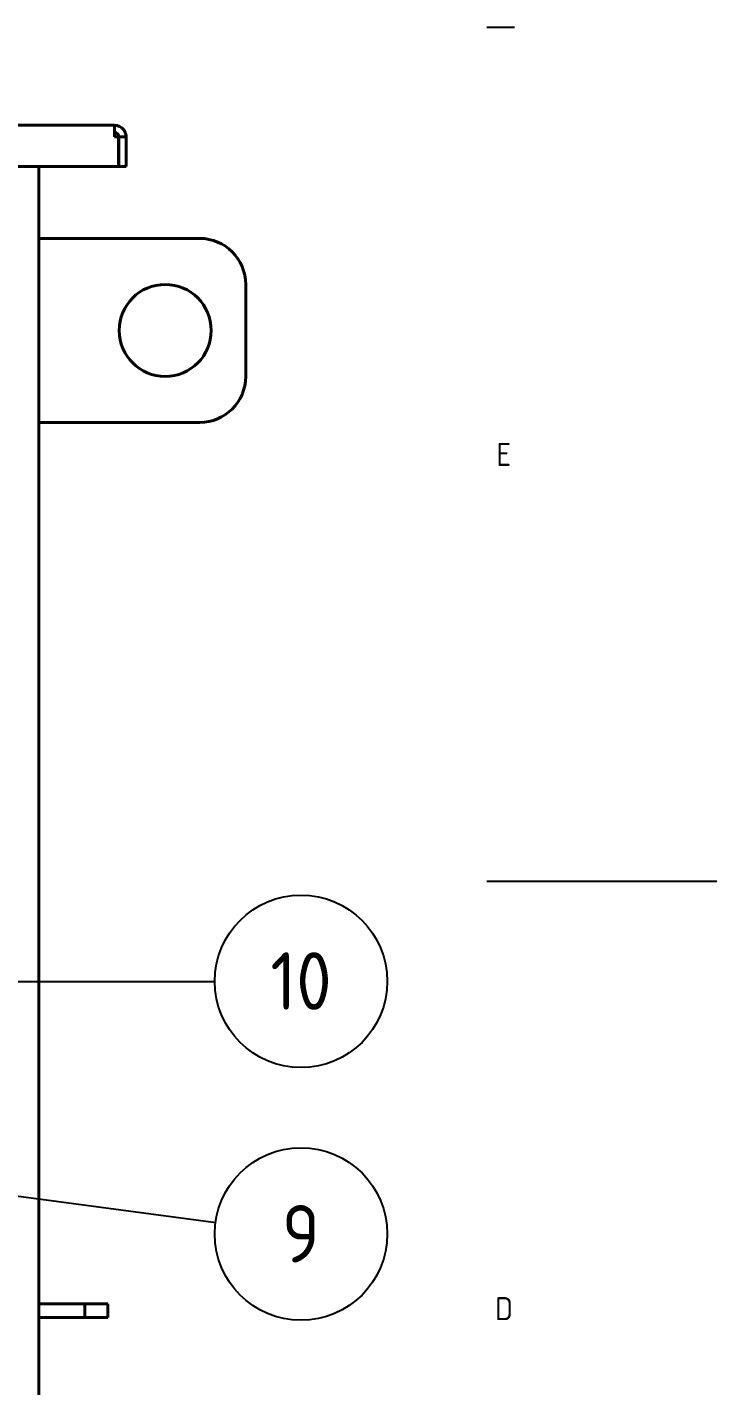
# Model space of a CAD drawing. Header units: millimetres. Extents: x 0 to 4205, y 0 to 2970.
# Drawn here: x 3905 to 4205, y 1266 to 1856 of the extents above; entities that cross this region are included whole.
import ezdxf

# ---------------------------------------------------------------- set-up
doc = ezdxf.new("R2010")
doc.units = ezdxf.units.MM
doc.header["$LTSCALE"] = 5
doc.layers.get('0').update_dxf_attribs({"color": 3, "lineweight": 25})
for name, color, linetype, lineweight in [('가시적인 것(ISO)', 3, 'Continuous', 40), ('경계(ISO)', 7, 'Continuous', 25), ('기호(ISO)', 5, 'Continuous', 25)]:
    doc.layers.add(name, color=color, linetype=linetype, lineweight=lineweight)
doc.styles.add('문자 텍스트_PSTEK_POSCO', font='isocp.shx')
doc.styles.add('부품번호텍스트_PSTEK_POSCO', font='isocp.shx')

# ---------------------------------------------------------------- blocks, each defined once
blk = doc.blocks.new('경계 Default Border')
at = {"layer": '경계(ISO)'}
blk.add_line((821, 371.25), (823.4, 371.25), dxfattribs=at)
at = {"layer": '경계(ISO)', "flags": 128}
blk.add_lwpolyline([(841, 297), (821, 297)], dxfattribs=at)
at = {"layer": '경계(ISO)', "color": 2, "char_height": 2, "attachment_point": 7, "style": '문자 텍스트_PSTEK_POSCO'}
for s, insert in [('E', (821.83, 333.11)), ('D', (821.72, 258.86))]:
    blk.add_mtext(s, dxfattribs=dict(at, insert=insert))
blk = doc.blocks.new('품번기호7')
at = {"layer": '기호(ISO)', "color": 7}
for p, q in [((756.64, 273.2), (754.6, 273.07)), ((756.58, 272.8), (754.6, 273.07)), ((754.6, 273.07), (756.53, 272.41)), ((756.53, 272.41), (756.64, 273.2)), ((756.58, 272.8), (797.44, 267.34))]:
    blk.add_line(p, q, dxfattribs=at)
at = {"layer": '기호(ISO)', "color": 7, "flags": 128}
blk.add_lwpolyline([(756.64, 273.2), (754.6, 273.07)], dxfattribs=at)
at = {"layer": '기호(ISO)'}
blk.add_circle((804.85, 266.35), 7.5, dxfattribs=at)
at = {"layer": '기호(ISO)', "color": 7}
blk.add_solid([(756.64, 273.2), (754.6, 273.07), (756.53, 272.41), (756.64, 273.2)], dxfattribs=at)
at = {"layer": '기호(ISO)', "color": 7, "insert": (804.85, 266.37), "char_height": 5, "attachment_point": 5, "style": '부품번호텍스트_PSTEK_POSCO'}
blk.add_mtext('9', dxfattribs=at)
blk = doc.blocks.new('품번기호8')
at = {"layer": '기호(ISO)', "color": 7}
for p, q in [((771.91, 288.71), (769.91, 288.31)), ((771.91, 288.31), (769.91, 288.31)), ((769.91, 288.31), (771.91, 287.91)), ((771.91, 287.91), (771.91, 288.71)), ((771.91, 288.31), (797.35, 288.31))]:
    blk.add_line(p, q, dxfattribs=at)
at = {"layer": '기호(ISO)', "color": 7, "flags": 128}
blk.add_lwpolyline([(771.91, 288.71), (769.91, 288.31)], dxfattribs=at)
at = {"layer": '기호(ISO)'}
blk.add_circle((804.85, 288.31), 7.5, dxfattribs=at)
at = {"layer": '기호(ISO)', "color": 7}
blk.add_solid([(771.91, 288.71), (769.91, 288.31), (771.91, 287.91), (771.91, 288.71)], dxfattribs=at)
at = {"layer": '기호(ISO)', "color": 7, "insert": (804.85, 288.34), "char_height": 5, "attachment_point": 5, "style": '부품번호텍스트_PSTEK_POSCO'}
blk.add_mtext('10', dxfattribs=at)

msp = doc.modelspace()

# ---------------------------------------------------------------- linework, layer by layer
at = {"layer": '가시적인 것(ISO)'}
for p, q in [((3197.2192, 1813.6384), (3943.2192, 1813.6384)), ((3944.9485, 1808.6384), (3943.2192, 1808.6384)), ((3944.9485, 1808.6384), (3944.9485, 1795.6384)), ((3945.0192, 1795.6384), (3945.0192, 1808.6384)), ((3945.0192, 1808.6384), (3948.2192, 1808.6384)), ((3948.2192, 1808.6384), (3948.2192, 1795.6384)), ((3195.4899, 1795.6384), (3944.9485, 1795.6384)), ((3910.2192, 1057.8976), (3910.2192, 1795.6384)), ((3948.2192, 1795.6384), (3945.0192, 1795.6384)), ((3910.2192, 1764.4384), (3980.2192, 1764.4384)), ((4000.2192, 1744.4384), (4000.2192, 1704.4384)), ((3910.2192, 1684.4384), (3980.2192, 1684.4384)), ((3910.2192, 1301.4384), (3930.2192, 1301.4384)), ((3910.2192, 1295.4384), (3910.2192, 1301.4384)), ((3940.2192, 1301.4384), (3930.2192, 1301.4384)), ((3930.2192, 1301.4384), (3930.2192, 1295.4384)), ((3940.2192, 1295.4384), (3940.2192, 1301.4384)), ((3930.2192, 1295.4384), (3910.2192, 1295.4384)), ((3930.2192, 1295.4384), (3940.2192, 1295.4384))]:
    msp.add_line(p, q, dxfattribs=at)
msp.add_circle((3965.2192, 1724.4384), 20, dxfattribs=at)
for centre, start, end in [((3980.2192, 1744.4384), 0, 90), ((3980.2192, 1704.4384), 270, 0)]:
    msp.add_arc(centre, 20, start, end, dxfattribs=at)
for points, knots in [([(3943.2192, 1813.6384), (3943.2192, 1813.3494), (3943.2192, 1812.9159), (3943.2192, 1811.7336), (3943.2192, 1811.3419), (3943.2192, 1810.9036), (3943.2192, 1810.4384)], [0, 0, 0, 0, 0.575044589, 0.575044589, 0.575044589, 0.76555338, 0.76555338, 0.76555338, 0.76555338]), ([(3943.2192, 1813.6384), (3944.7247, 1813.6384), (3946.2141, 1812.9159), (3947.146, 1811.7336), (3947.4547, 1811.3419), (3947.7044, 1810.9036), (3947.884, 1810.4384)], [0, 0, 0, 0, 0.575044589, 0.575044589, 0.575044589, 0.76555338, 0.76555338, 0.76555338, 0.76555338]), ([(3945.0192, 1808.6384), (3945.0192, 1809.338), (3944.5711, 1810.0175), (3943.9279, 1810.293), (3943.7047, 1810.3886), (3943.462, 1810.4384), (3943.2192, 1810.4384)], [-1, -1, -1, -1, -0.25762063, -0.25762063, -0.25762063, 0, 0, 0, 0])]:
    msp.add_open_spline(points, degree=3, knots=knots, dxfattribs=at)
for points in [[(3943.2192, 1810.4384), (3943.2192, 1809.8658), (3943.2192, 1809.2521), (3943.2192, 1808.6384)], [(3947.884, 1810.4384), (3948.1049, 1809.8658), (3948.2192, 1809.2521), (3948.2192, 1808.6384)]]:
    msp.add_open_spline(points, degree=3, dxfattribs=at)

# ---------------------------------------------------------------- block references
at = {"xscale": 5, "yscale": 5, "zscale": 5}
msp.add_blockref('경계 Default Border', (0, 0), dxfattribs=at)
at = {"layer": '기호(ISO)', "xscale": 5, "yscale": 5, "zscale": 5}
for name in ['품번기호8', '품번기호7']:
    msp.add_blockref(name, (0, 0), dxfattribs=at)

doc.saveas('drawing.dxf')
